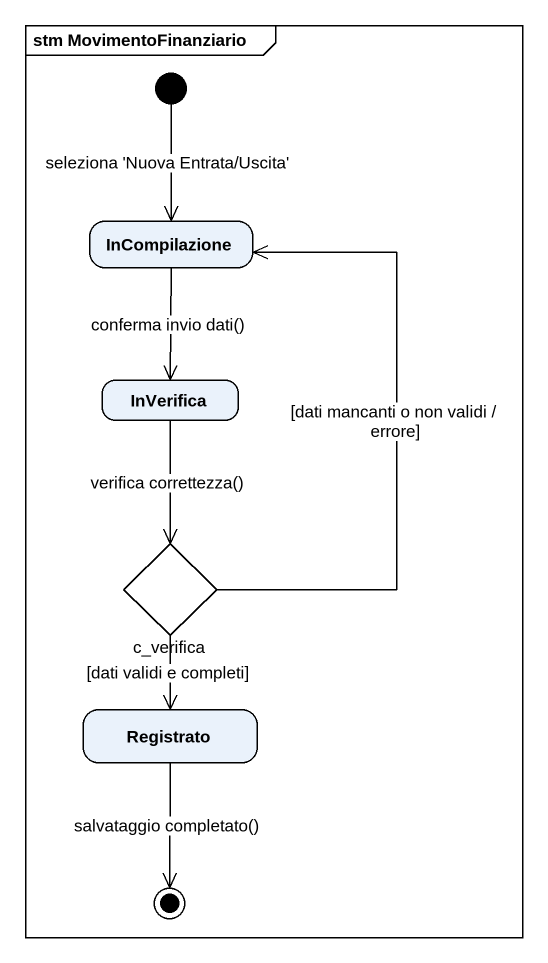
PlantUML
@startuml
mainframe stm MovimentoFinanziario
hide empty description
state InCompilazione
state InVerifica
state c_verifica <<choice>>
state Registrato
[*] --> InCompilazione : seleziona 'Nuova Entrata/Uscita'
InCompilazione --> InVerifica : conferma invio dati()
InVerifica --> c_verifica : verifica correttezza()
c_verifica -up-> InCompilazione : [dati mancanti o non validi / errore]
c_verifica --> Registrato : [dati validi e completi]
Registrato --> [*] : salvataggio completato()
@enduml
